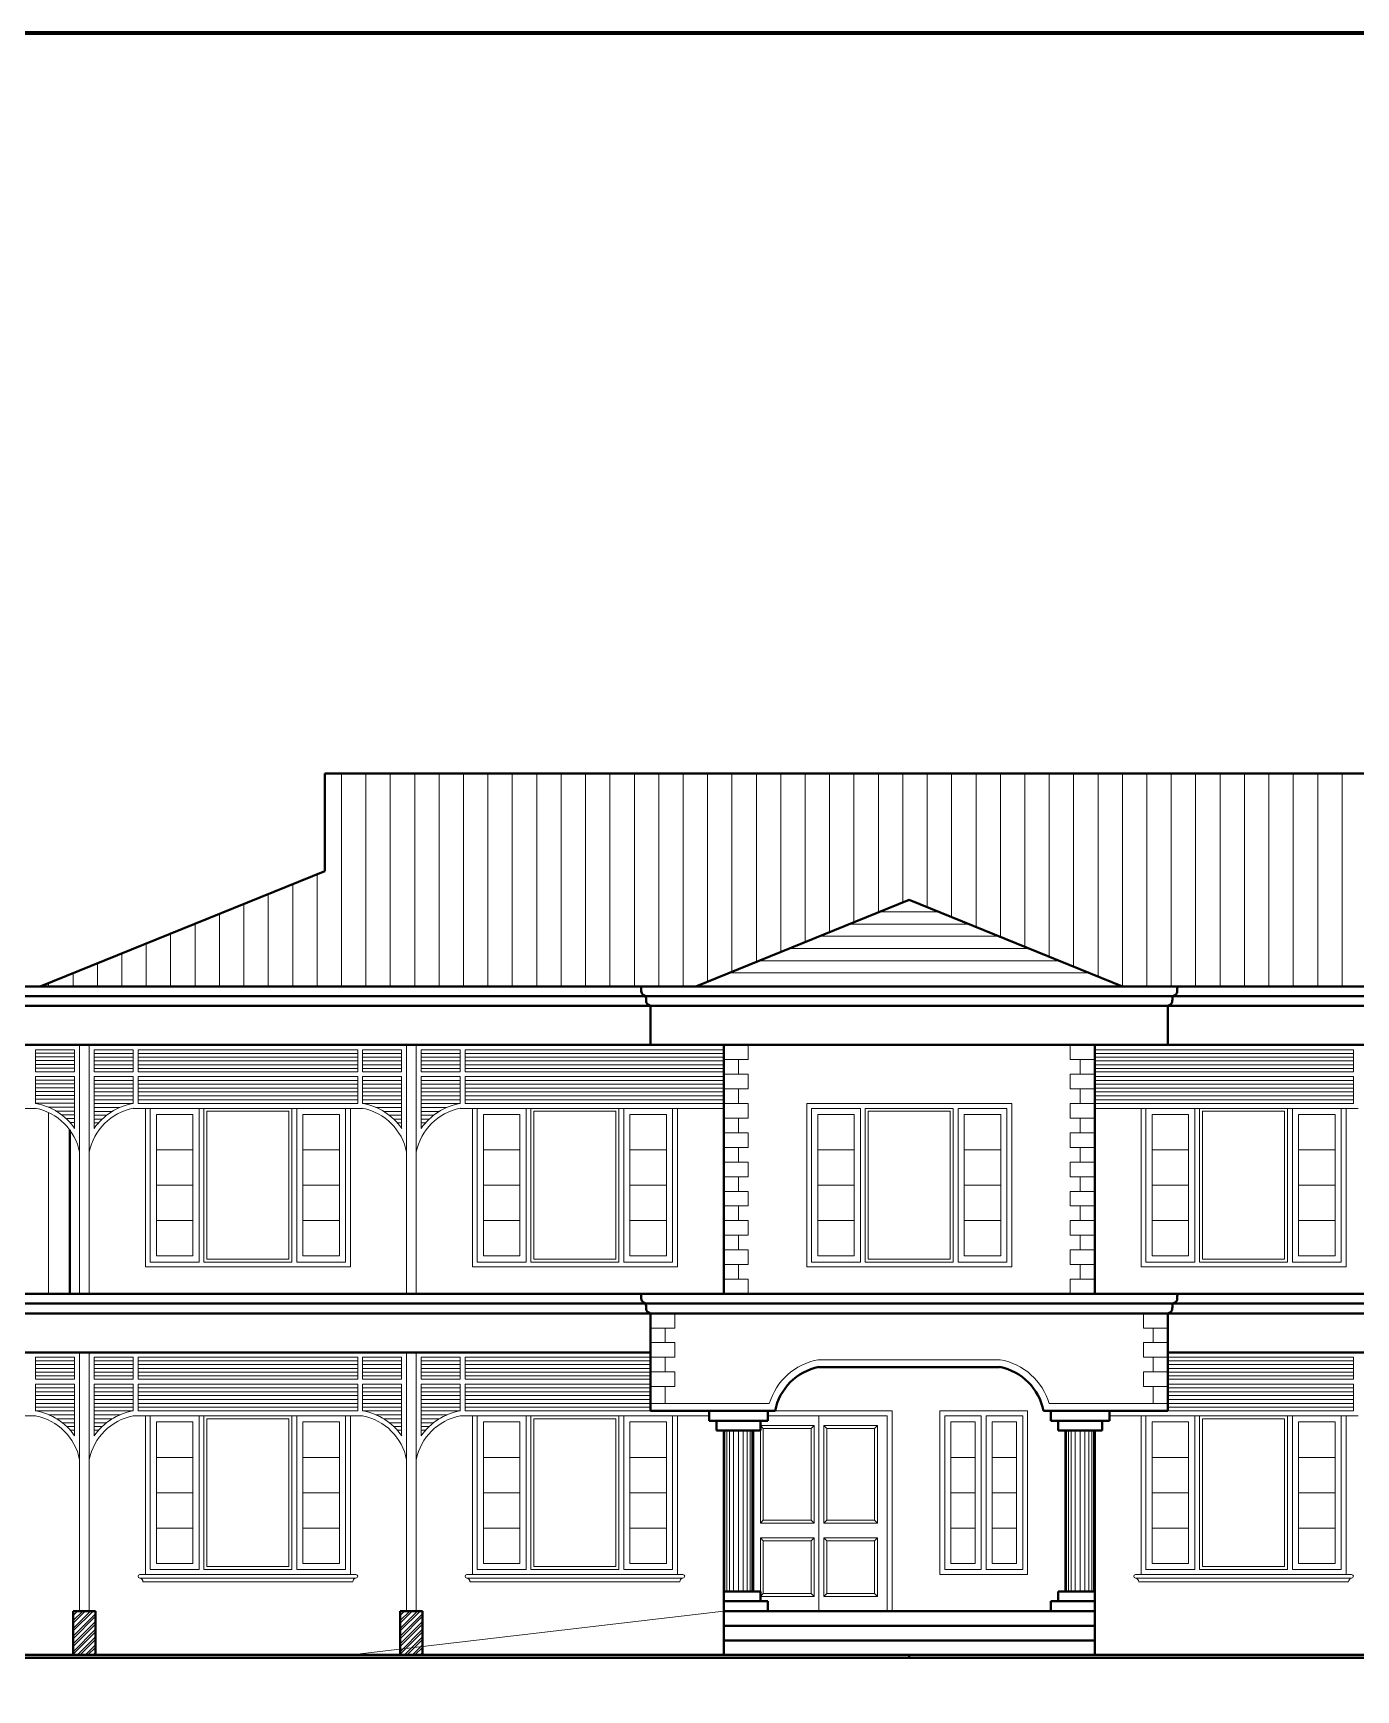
# Model space of a CAD drawing. Header units: inches. Extents: x 1367 to 15762, y 1989 to 8927.
# Drawn here: x 7807.24 to 7820.79, y 2033.33 to 2050.31 of the extents above; entities that cross this region are included whole.
import ezdxf

# ---------------------------------------------------------------- set-up
doc = ezdxf.new("R2010")
doc.units = ezdxf.units.IN
doc.header["$MEASUREMENT"] = 0
for name, color, linetype, lineweight in [('col', 5, 'Continuous', 40), ('EXIST.', 21, 'Continuous', 20), ('FORM', 2, 'Continuous', 70), ('hatch', 8, 'Continuous', 5), ('proj', 31, 'Continuous', 15), ('wall', 1, 'Continuous', 40), ('win', 60, 'Continuous', 9)]:
    doc.layers.add(name, color=color, linetype=linetype, lineweight=lineweight)

msp = doc.modelspace()

# ---------------------------------------------------------------- hatches: boundary and pattern name
at = {"layer": 'hatch'}
h = msp.add_hatch(dxfattribs=at)
h.set_pattern_fill('ANSI31', color=256, scale=2, angle=45, style=0)
h.set_pattern_definition([(90, (8000.89374, 1702.89322), (-0.25, 6e-17), [])])
h.paths.add_polyline_path([(7807.306, 2040.54), (7813.46, 2040.54), (7814.024, 2040.54), (7816.21, 2041.425), (7818.396, 2040.54), (7818.96, 2040.54), (7825.114, 2040.54), (7822.198, 2041.72), (7822.198, 2042.72), (7810.222, 2042.72), (7810.222, 2041.72)])
h.paths.add_polyline_path([(7800.624, 2037.39), (7806.842, 2037.39), (7806.842, 2039.57), (7803.54, 2039.57), (7803.54, 2038.57)])
h.paths.add_polyline_path([(7806.942, 2037.39), (7807.61, 2037.39), (7807.61, 2039.069, 0.188543), (7807.26, 2039.29), (7806.942, 2039.29)])
h.paths.add_polyline_path([(7824.81, 2037.39), (7825.478, 2037.39), (7825.478, 2039.29), (7825.16, 2039.29, 0.188543), (7824.81, 2039.069)])
h.paths.add_polyline_path([(7825.578, 2037.39), (7827.56, 2037.39), (7827.56, 2039.57), (7825.578, 2039.57)])
h = msp.add_hatch(dxfattribs=at)
h.set_pattern_fill('ANSI31', color=256, angle=135, style=0)
h.set_pattern_definition([(180, (7956.39433, 1504.92755), (-3e-17, -0.125), [])])
h.paths.add_polyline_path([(7814.271, 2040.64), (7818.149, 2040.64), (7816.21, 2041.425)])
at = {"layer": 'proj'}
h = msp.add_hatch(dxfattribs=at)
h.set_pattern_fill('ANSI32', color=256, scale=0.15, style=0)
h.set_pattern_definition([(45, (7830.362924, 1992.325075), (-0.039774756, 0.039774756), []), (45, (7830.38944, 1992.325075), (-0.039774756, 0.039774756), [])])
h.paths.add_polyline_path([(7807.645, 2033.69), (7807.875, 2033.69), (7807.875, 2034.14), (7807.645, 2034.14)])
h = msp.add_hatch(dxfattribs=at)
h.set_pattern_fill('ANSI32', color=256, scale=0.15, style=0)
h.set_pattern_definition([(45, (7833.712924, 1992.325075), (-0.039774756, 0.039774756), []), (45, (7833.73944, 1992.325075), (-0.039774756, 0.039774756), [])])
h.paths.add_polyline_path([(7810.995, 2033.69), (7811.225, 2033.69), (7811.225, 2034.14), (7810.995, 2034.14)])
at = {"layer": 'wall'}
for points in [[(7816.21, 2033.69), (7800.01, 2033.69), (7800.01, 2033.66), (7816.21, 2033.66)], [(7816.21, 2033.69), (7832.41, 2033.69), (7832.41, 2033.66), (7816.21, 2033.66)]]:
    msp.add_hatch(color=256, dxfattribs=at).paths.add_polyline_path(points)

# ---------------------------------------------------------------- linework, layer by layer
at = {"layer": 'col'}
for p, q in [((7816.21, 2041.425), (7814.024, 2040.54)), ((7816.21, 2041.425), (7818.396, 2040.54)), ((7813.46, 2040.54), (7818.96, 2040.54)), ((7818.91, 2040.44), (7813.51, 2040.44)), ((7813.56, 2040.34), (7813.56, 2039.94)), ((7813.56, 2040.34), (7818.86, 2040.34)), ((7818.86, 2040.34), (7818.86, 2039.94)), ((7813.56, 2039.94), (7818.86, 2039.94)), ((7814.31, 2039.94), (7814.31, 2037.39)), ((7818.11, 2039.94), (7818.11, 2037.39)), ((7813.46, 2037.39), (7818.96, 2037.39)), ((7813.51, 2037.29), (7818.91, 2037.29)), ((7818.86, 2037.19), (7813.56, 2037.19)), ((7813.56, 2037.19), (7813.56, 2036.19)), ((7818.86, 2037.19), (7818.86, 2036.19)), ((7815.285, 2036.64), (7817.135, 2036.64)), ((7813.56, 2036.19), (7814.835, 2036.19)), ((7814.16, 2036.09), (7814.16, 2036.19)), ((7814.76, 2036.09), (7814.16, 2036.09)), ((7814.235, 2035.99), (7814.235, 2036.09)), ((7814.685, 2035.99), (7814.685, 2036.09)), ((7814.76, 2036.09), (7814.76, 2036.19)), ((7818.86, 2036.19), (7817.585, 2036.19)), ((7817.66, 2036.09), (7817.66, 2036.19)), ((7817.66, 2036.09), (7818.26, 2036.09)), ((7817.735, 2035.99), (7817.735, 2036.09)), ((7818.185, 2035.99), (7818.185, 2036.09)), ((7818.26, 2036.09), (7818.26, 2036.19)), ((7814.235, 2035.99), (7814.685, 2035.99)), ((7814.31, 2035.99), (7814.31, 2034.14)), ((7814.61, 2035.99), (7814.61, 2034.34)), ((7818.11, 2035.99), (7817.735, 2035.99)), ((7817.81, 2035.99), (7818.185, 2035.99)), ((7817.81, 2035.99), (7817.81, 2034.34)), ((7818.11, 2035.99), (7818.11, 2034.14)), ((7814.31, 2034.34), (7814.685, 2034.34)), ((7814.61, 2034.34), (7814.31, 2034.34)), ((7814.31, 2034.24), (7814.76, 2034.24)), ((7814.61, 2034.24), (7814.31, 2034.24)), ((7814.685, 2034.34), (7814.685, 2034.24)), ((7814.76, 2034.24), (7814.76, 2034.14)), ((7817.66, 2034.24), (7817.66, 2034.14)), ((7818.11, 2034.24), (7817.66, 2034.24)), ((7817.735, 2034.34), (7817.735, 2034.24)), ((7818.11, 2034.34), (7817.735, 2034.34)), ((7817.81, 2034.34), (7818.11, 2034.34)), ((7817.81, 2034.24), (7818.11, 2034.24)), ((7814.31, 2034.14), (7814.31, 2033.69)), ((7814.31, 2034.14), (7818.11, 2034.14)), ((7818.11, 2034.14), (7818.11, 2033.69)), ((7814.31, 2033.99), (7818.11, 2033.99)), ((7814.31, 2033.84), (7818.11, 2033.84))]:
    msp.add_line(p, q, dxfattribs=at)
for centre, start, end in [((7815.394, 2036.082), 100.985, 169.015), ((7817.027, 2036.082), 10.985, 79.015)]:
    msp.add_arc(centre, 0.569, start, end, dxfattribs=at)
for points in [[(7813.51, 2040.44), (7813.47, 2040.47), (7813.464, 2040.516), (7813.46, 2040.54)], [(7818.91, 2040.44), (7818.95, 2040.47), (7818.956, 2040.516), (7818.96, 2040.54)], [(7813.56, 2040.34), (7813.52, 2040.37), (7813.514, 2040.416), (7813.51, 2040.44)], [(7818.86, 2040.34), (7818.9, 2040.37), (7818.906, 2040.416), (7818.91, 2040.44)], [(7813.51, 2037.29), (7813.47, 2037.32), (7813.464, 2037.366), (7813.46, 2037.39)], [(7813.56, 2037.19), (7813.52, 2037.22), (7813.514, 2037.266), (7813.51, 2037.29)], [(7818.86, 2037.19), (7818.9, 2037.22), (7818.906, 2037.266), (7818.91, 2037.29)], [(7818.91, 2037.29), (7818.95, 2037.32), (7818.956, 2037.366), (7818.96, 2037.39)]]:
    msp.add_spline(points, degree=3, dxfattribs=at)
at = {"layer": 'EXIST.'}
for p, q in [((7807.26, 2039.89), (7807.66, 2039.89)), ((7807.26, 2039.89), (7807.26, 2039.665)), ((7807.66, 2039.665), (7807.66, 2039.89)), ((7807.71, 2039.94), (7807.71, 2037.39)), ((7807.81, 2039.94), (7807.81, 2037.39)), ((7808.26, 2039.89), (7807.86, 2039.89)), ((7807.86, 2039.665), (7807.86, 2039.89)), ((7808.26, 2039.89), (7808.26, 2039.665)), ((7808.31, 2039.89), (7808.31, 2039.665)), ((7810.56, 2039.89), (7808.31, 2039.89)), ((7810.56, 2039.89), (7810.56, 2039.665)), ((7810.61, 2039.89), (7810.61, 2039.665)), ((7811.01, 2039.89), (7810.61, 2039.89)), ((7811.01, 2039.665), (7811.01, 2039.89)), ((7811.06, 2039.34), (7811.06, 2039.94)), ((7811.16, 2039.94), (7811.16, 2037.39)), ((7811.21, 2039.665), (7811.21, 2039.89)), ((7811.21, 2039.89), (7811.61, 2039.89)), ((7811.61, 2039.89), (7811.61, 2039.665)), ((7811.66, 2039.89), (7814.31, 2039.89)), ((7811.66, 2039.89), (7811.66, 2039.665)), ((7820.76, 2039.89), (7818.11, 2039.89)), ((7820.76, 2039.89), (7820.76, 2039.665)), ((7807.26, 2039.665), (7807.66, 2039.665)), ((7808.26, 2039.665), (7807.86, 2039.665)), ((7810.56, 2039.665), (7808.31, 2039.665)), ((7811.01, 2039.665), (7810.61, 2039.665)), ((7811.21, 2039.665), (7811.61, 2039.665)), ((7811.66, 2039.665), (7814.31, 2039.665)), ((7820.76, 2039.665), (7818.11, 2039.665)), ((7807.26, 2039.615), (7807.66, 2039.615)), ((7807.26, 2039.615), (7807.26, 2039.34)), ((7807.66, 2039.085), (7807.66, 2039.615)), ((7808.26, 2039.615), (7807.86, 2039.615)), ((7808.26, 2039.615), (7807.86, 2039.615)), ((7807.86, 2039.615), (7808.26, 2039.615)), ((7807.86, 2039.085), (7807.86, 2039.615)), ((7808.26, 2039.615), (7808.26, 2039.34)), ((7808.31, 2039.615), (7810.56, 2039.615)), ((7808.31, 2039.615), (7808.31, 2039.34)), ((7810.56, 2039.615), (7808.31, 2039.615)), ((7810.56, 2039.615), (7808.31, 2039.615)), ((7810.56, 2039.615), (7810.56, 2039.34)), ((7810.61, 2039.615), (7811.01, 2039.615)), ((7810.61, 2039.615), (7810.61, 2039.34)), ((7811.01, 2039.615), (7810.61, 2039.615)), ((7811.01, 2039.615), (7810.61, 2039.615)), ((7811.01, 2039.085), (7811.01, 2039.615)), ((7811.21, 2039.085), (7811.21, 2039.615)), ((7811.21, 2039.615), (7811.61, 2039.615)), ((7811.21, 2039.615), (7811.61, 2039.615)), ((7811.61, 2039.615), (7811.21, 2039.615)), ((7811.61, 2039.615), (7811.61, 2039.34)), ((7811.66, 2039.615), (7811.66, 2039.34)), ((7811.66, 2039.615), (7814.31, 2039.615)), ((7811.66, 2039.615), (7814.31, 2039.615)), ((7814.31, 2039.615), (7811.66, 2039.615)), ((7818.11, 2039.615), (7820.76, 2039.615)), ((7820.76, 2039.615), (7818.11, 2039.615)), ((7820.76, 2039.615), (7818.11, 2039.615)), ((7820.76, 2039.615), (7820.76, 2039.34)), ((7806.842, 2039.29), (7807.26, 2039.29)), ((7807.26, 2039.34), (7807.265, 2039.34)), ((7808.26, 2039.34), (7808.255, 2039.34)), ((7810.61, 2039.29), (7808.26, 2039.29)), ((7810.56, 2039.34), (7808.31, 2039.34)), ((7810.615, 2039.34), (7810.61, 2039.34)), ((7811.06, 2039.34), (7811.06, 2037.39)), ((7811.605, 2039.34), (7811.61, 2039.34)), ((7811.61, 2039.29), (7814.31, 2039.29)), ((7811.66, 2039.34), (7814.31, 2039.34)), ((7820.76, 2039.34), (7818.11, 2039.34)), ((7820.81, 2039.29), (7818.11, 2039.29)), ((7807.26, 2036.74), (7807.66, 2036.74)), ((7807.26, 2036.74), (7807.26, 2036.515)), ((7807.66, 2036.515), (7807.66, 2036.74)), ((7807.71, 2036.79), (7807.71, 2034.14)), ((7807.81, 2036.79), (7807.81, 2034.14)), ((7807.86, 2036.515), (7807.86, 2036.74)), ((7808.26, 2036.74), (7807.86, 2036.74)), ((7808.26, 2036.74), (7808.26, 2036.515)), ((7810.56, 2036.74), (7808.31, 2036.74)), ((7808.31, 2036.74), (7808.31, 2036.515)), ((7810.56, 2036.74), (7810.56, 2036.515)), ((7811.01, 2036.74), (7810.61, 2036.74)), ((7810.61, 2036.74), (7810.61, 2036.515)), ((7811.01, 2036.515), (7811.01, 2036.74)), ((7811.06, 2036.19), (7811.06, 2036.79)), ((7811.16, 2036.79), (7811.16, 2034.14)), ((7811.21, 2036.515), (7811.21, 2036.74)), ((7811.21, 2036.74), (7811.61, 2036.74)), ((7811.61, 2036.74), (7811.61, 2036.515)), ((7811.66, 2036.74), (7813.56, 2036.74)), ((7811.66, 2036.74), (7811.66, 2036.515)), ((7820.76, 2036.74), (7818.86, 2036.74)), ((7820.76, 2036.74), (7820.76, 2036.515)), ((7807.26, 2036.515), (7807.66, 2036.515)), ((7807.26, 2036.465), (7807.66, 2036.465)), ((7807.26, 2036.465), (7807.66, 2036.465)), ((7807.26, 2036.465), (7807.26, 2036.19)), ((7807.66, 2036.465), (7807.26, 2036.465)), ((7807.66, 2035.935), (7807.66, 2036.465)), ((7808.26, 2036.515), (7807.86, 2036.515)), ((7807.86, 2035.935), (7807.86, 2036.465)), ((7807.86, 2036.465), (7808.26, 2036.465)), ((7808.26, 2036.465), (7807.86, 2036.465)), ((7808.26, 2036.465), (7807.86, 2036.465)), ((7808.26, 2036.465), (7808.26, 2036.19)), ((7810.56, 2036.515), (7808.31, 2036.515)), ((7810.56, 2036.465), (7808.31, 2036.465)), ((7810.56, 2036.465), (7808.31, 2036.465)), ((7808.31, 2036.465), (7808.31, 2036.19)), ((7808.31, 2036.465), (7810.56, 2036.465)), ((7810.56, 2036.465), (7810.56, 2036.19)), ((7811.01, 2036.515), (7810.61, 2036.515)), ((7811.01, 2036.465), (7810.61, 2036.465)), ((7811.01, 2036.465), (7810.61, 2036.465)), ((7810.61, 2036.465), (7810.61, 2036.19)), ((7810.61, 2036.465), (7811.01, 2036.465)), ((7811.01, 2035.935), (7811.01, 2036.465)), ((7811.21, 2036.515), (7811.61, 2036.515)), ((7811.21, 2036.465), (7811.61, 2036.465)), ((7811.21, 2035.935), (7811.21, 2036.465)), ((7811.61, 2036.465), (7811.61, 2036.19)), ((7811.66, 2036.515), (7813.56, 2036.515)), ((7811.66, 2036.465), (7813.56, 2036.465)), ((7811.66, 2036.465), (7811.66, 2036.19)), ((7820.76, 2036.515), (7818.86, 2036.515)), ((7820.76, 2036.465), (7818.86, 2036.465)), ((7820.76, 2036.465), (7820.76, 2036.19)), ((7804.91, 2036.14), (7807.26, 2036.14)), ((7807.26, 2036.19), (7807.265, 2036.19)), ((7808.26, 2036.19), (7808.255, 2036.19)), ((7810.61, 2036.14), (7808.26, 2036.14)), ((7810.56, 2036.19), (7808.31, 2036.19)), ((7810.615, 2036.19), (7810.61, 2036.19)), ((7811.06, 2036.19), (7811.06, 2034.14)), ((7811.605, 2036.19), (7811.61, 2036.19)), ((7811.61, 2036.14), (7814.16, 2036.14)), ((7811.66, 2036.19), (7813.56, 2036.19)), ((7820.81, 2036.14), (7818.26, 2036.14)), ((7820.76, 2036.19), (7818.86, 2036.19)), ((7810.541, 2034.515), (7808.329, 2034.515)), ((7810.541, 2034.478), (7808.329, 2034.478)), ((7808.36, 2034.44), (7810.51, 2034.44)), ((7813.891, 2034.515), (7811.679, 2034.515)), ((7813.891, 2034.478), (7811.679, 2034.478)), ((7811.71, 2034.44), (7813.86, 2034.44)), ((7820.741, 2034.515), (7818.529, 2034.515)), ((7820.741, 2034.478), (7818.529, 2034.478)), ((7818.56, 2034.44), (7820.71, 2034.44))]:
    msp.add_line(p, q, dxfattribs=at)
for centre, radius, start, end in [((7807.152, 2038.732), 0.569, 10.985, 79.015), ((7807.152, 2038.732), 0.619, 34.759, 79.4694), ((7808.369, 2038.732), 0.569, 100.985, 169.015), ((7808.369, 2038.732), 0.619, 100.5306, 145.241), ((7810.502, 2038.732), 0.569, 10.985, 79.015), ((7810.502, 2038.732), 0.619, 34.759, 79.4694), ((7811.719, 2038.732), 0.569, 100.985, 169.015), ((7811.719, 2038.732), 0.619, 100.5306, 145.241), ((7807.152, 2035.582), 0.569, 10.985, 79.015), ((7807.152, 2035.582), 0.619, 34.759, 79.4694), ((7808.369, 2035.582), 0.569, 100.985, 169.015), ((7808.369, 2035.582), 0.619, 100.5306, 145.241), ((7810.502, 2035.582), 0.569, 10.985, 79.015), ((7810.502, 2035.582), 0.619, 34.759, 79.4694), ((7811.719, 2035.582), 0.569, 100.985, 169.015), ((7811.719, 2035.582), 0.619, 100.5306, 145.241), ((7808.329, 2034.496), 0.0188, 90, 270), ((7808.323, 2034.441), 0.0373, 358.9907, 80.6204), ((7810.547, 2034.441), 0.0373, 99.3796, 181.0093), ((7810.541, 2034.496), 0.0188, 270, 90), ((7811.679, 2034.496), 0.0188, 90, 270), ((7811.673, 2034.441), 0.0373, 358.9907, 80.6204), ((7813.897, 2034.441), 0.0373, 99.3796, 181.0093), ((7813.891, 2034.496), 0.0188, 270, 90), ((7818.529, 2034.496), 0.0188, 90, 270), ((7818.523, 2034.441), 0.0373, 358.9907, 80.6204), ((7820.747, 2034.441), 0.0373, 99.3796, 181.0093), ((7820.741, 2034.496), 0.0188, 270, 90)]:
    msp.add_arc(centre, radius, start, end, dxfattribs=at)
at = {"layer": 'FORM'}
msp.add_lwpolyline([(7797.224, 2050.306), (7797.224, 1988.685), (7890.768, 1988.685), (7890.768, 2050.306)], close=True, dxfattribs=at)
at = {"layer": 'hatch'}
for p, q in [((7807.26, 2039.857), (7807.66, 2039.857)), ((7807.26, 2039.819), (7807.66, 2039.819)), ((7808.26, 2039.853), (7807.86, 2039.853)), ((7808.26, 2039.815), (7807.86, 2039.815)), ((7810.56, 2039.853), (7808.31, 2039.853)), ((7810.56, 2039.815), (7808.31, 2039.815)), ((7810.61, 2039.853), (7811.01, 2039.853)), ((7810.61, 2039.815), (7811.01, 2039.815)), ((7811.61, 2039.853), (7811.21, 2039.853)), ((7811.61, 2039.815), (7811.21, 2039.815)), ((7811.66, 2039.853), (7814.31, 2039.853)), ((7811.66, 2039.815), (7814.31, 2039.815)), ((7814.56, 2039.79), (7814.56, 2039.94)), ((7817.86, 2039.79), (7817.86, 2039.94)), ((7820.76, 2039.853), (7818.11, 2039.853)), ((7820.76, 2039.815), (7818.11, 2039.815)), ((7807.26, 2039.78), (7807.66, 2039.78)), ((7807.26, 2039.741), (7807.66, 2039.741)), ((7807.26, 2039.703), (7807.66, 2039.703)), ((7808.26, 2039.776), (7807.86, 2039.776)), ((7808.26, 2039.737), (7807.86, 2039.737)), ((7808.26, 2039.699), (7807.86, 2039.699)), ((7810.56, 2039.776), (7808.31, 2039.776)), ((7810.56, 2039.737), (7808.31, 2039.737)), ((7810.56, 2039.699), (7808.31, 2039.699)), ((7810.61, 2039.776), (7811.01, 2039.776)), ((7810.61, 2039.737), (7811.01, 2039.737)), ((7810.61, 2039.699), (7811.01, 2039.699)), ((7811.61, 2039.776), (7811.21, 2039.776)), ((7811.61, 2039.737), (7811.21, 2039.737)), ((7811.61, 2039.699), (7811.21, 2039.699)), ((7811.66, 2039.776), (7814.31, 2039.776)), ((7811.66, 2039.737), (7814.31, 2039.737)), ((7811.66, 2039.699), (7814.31, 2039.699)), ((7814.31, 2039.79), (7814.56, 2039.79)), ((7814.56, 2039.64), (7814.31, 2039.64)), ((7814.46, 2039.79), (7814.46, 2039.64)), ((7814.56, 2039.64), (7814.56, 2039.49)), ((7818.11, 2039.79), (7817.86, 2039.79)), ((7817.86, 2039.64), (7817.86, 2039.49)), ((7817.86, 2039.64), (7818.11, 2039.64)), ((7817.96, 2039.79), (7817.96, 2039.64)), ((7820.76, 2039.776), (7818.11, 2039.776)), ((7820.76, 2039.737), (7818.11, 2039.737)), ((7820.76, 2039.699), (7818.11, 2039.699)), ((7807.26, 2039.58), (7807.66, 2039.58)), ((7807.26, 2039.541), (7807.66, 2039.541)), ((7807.26, 2039.502), (7807.66, 2039.502)), ((7807.26, 2039.462), (7807.66, 2039.462)), ((7808.26, 2039.576), (7807.86, 2039.576)), ((7808.26, 2039.537), (7807.86, 2039.537)), ((7808.26, 2039.498), (7807.86, 2039.498)), ((7808.26, 2039.458), (7807.86, 2039.458)), ((7810.56, 2039.576), (7808.31, 2039.576)), ((7810.56, 2039.537), (7808.31, 2039.537)), ((7810.56, 2039.498), (7808.31, 2039.498)), ((7810.56, 2039.458), (7808.31, 2039.458)), ((7810.61, 2039.576), (7811.01, 2039.576)), ((7810.61, 2039.537), (7811.01, 2039.537)), ((7810.61, 2039.498), (7811.01, 2039.498)), ((7810.61, 2039.458), (7811.01, 2039.458)), ((7811.61, 2039.576), (7811.21, 2039.576)), ((7811.61, 2039.537), (7811.21, 2039.537)), ((7811.61, 2039.498), (7811.21, 2039.498)), ((7811.61, 2039.458), (7811.21, 2039.458)), ((7811.66, 2039.576), (7814.31, 2039.576)), ((7811.66, 2039.537), (7814.31, 2039.537)), ((7811.66, 2039.498), (7814.31, 2039.498)), ((7811.66, 2039.458), (7814.31, 2039.458)), ((7814.31, 2039.49), (7814.56, 2039.49)), ((7814.46, 2039.49), (7814.46, 2039.34)), ((7818.11, 2039.49), (7817.86, 2039.49)), ((7817.96, 2039.49), (7817.96, 2039.34)), ((7820.76, 2039.576), (7818.11, 2039.576)), ((7820.76, 2039.537), (7818.11, 2039.537)), ((7820.76, 2039.498), (7818.11, 2039.498)), ((7820.76, 2039.458), (7818.11, 2039.458)), ((7807.26, 2039.422), (7807.66, 2039.422)), ((7807.26, 2039.383), (7807.66, 2039.383)), ((7807.26, 2039.344), (7807.66, 2039.344)), ((7807.388, 2039.304), (7807.66, 2039.304)), ((7808.26, 2039.418), (7807.86, 2039.418)), ((7808.26, 2039.379), (7807.86, 2039.379)), ((7808.253, 2039.34), (7807.86, 2039.34)), ((7808.123, 2039.3), (7807.86, 2039.3)), ((7810.56, 2039.418), (7808.31, 2039.418)), ((7810.56, 2039.379), (7808.31, 2039.379)), ((7810.61, 2039.418), (7811.01, 2039.418)), ((7810.61, 2039.379), (7811.01, 2039.379)), ((7810.617, 2039.34), (7811.01, 2039.34)), ((7810.747, 2039.3), (7811.01, 2039.3)), ((7811.61, 2039.418), (7811.21, 2039.418)), ((7811.61, 2039.379), (7811.21, 2039.379)), ((7811.61, 2039.34), (7811.21, 2039.34)), ((7811.473, 2039.3), (7811.21, 2039.3)), ((7811.66, 2039.418), (7814.31, 2039.418)), ((7811.66, 2039.379), (7814.31, 2039.379)), ((7814.56, 2039.34), (7814.31, 2039.34)), ((7814.56, 2039.34), (7814.56, 2039.19)), ((7817.86, 2039.34), (7818.11, 2039.34)), ((7817.86, 2039.34), (7817.86, 2039.19)), ((7820.76, 2039.418), (7818.11, 2039.418)), ((7820.76, 2039.379), (7818.11, 2039.379)), ((7807.468, 2039.263), (7807.66, 2039.263)), ((7807.526, 2039.224), (7807.66, 2039.224)), ((7807.573, 2039.185), (7807.66, 2039.185)), ((7807.611, 2039.146), (7807.66, 2039.146)), ((7808.045, 2039.259), (7807.86, 2039.259)), ((7807.989, 2039.22), (7807.86, 2039.22)), ((7807.943, 2039.181), (7807.86, 2039.181)), ((7807.906, 2039.142), (7807.86, 2039.142)), ((7810.825, 2039.259), (7811.01, 2039.259)), ((7810.881, 2039.22), (7811.01, 2039.22)), ((7810.927, 2039.181), (7811.01, 2039.181)), ((7810.965, 2039.142), (7811.01, 2039.142)), ((7811.395, 2039.259), (7811.21, 2039.259)), ((7811.339, 2039.22), (7811.21, 2039.22)), ((7811.293, 2039.181), (7811.21, 2039.181)), ((7811.256, 2039.142), (7811.21, 2039.142)), ((7814.31, 2039.19), (7814.56, 2039.19)), ((7814.46, 2039.19), (7814.46, 2039.04)), ((7818.11, 2039.19), (7817.86, 2039.19)), ((7817.96, 2039.19), (7817.96, 2039.04)), ((7814.56, 2039.04), (7814.31, 2039.04)), ((7814.56, 2039.04), (7814.56, 2038.89)), ((7817.86, 2039.04), (7818.11, 2039.04)), ((7817.86, 2039.04), (7817.86, 2038.89)), ((7808.498, 2038.865), (7808.872, 2038.865)), ((7810.372, 2038.865), (7809.998, 2038.865)), ((7811.848, 2038.865), (7812.222, 2038.865)), ((7813.722, 2038.865), (7813.348, 2038.865)), ((7814.31, 2038.89), (7814.56, 2038.89)), ((7814.46, 2038.89), (7814.46, 2038.74)), ((7815.273, 2038.865), (7815.647, 2038.865)), ((7817.147, 2038.865), (7816.773, 2038.865)), ((7818.11, 2038.89), (7817.86, 2038.89)), ((7817.96, 2038.89), (7817.96, 2038.74)), ((7818.698, 2038.865), (7819.072, 2038.865)), ((7820.572, 2038.865), (7820.198, 2038.865)), ((7814.56, 2038.74), (7814.31, 2038.74)), ((7814.56, 2038.74), (7814.56, 2038.59)), ((7817.86, 2038.74), (7818.11, 2038.74)), ((7817.86, 2038.74), (7817.86, 2038.59)), ((7808.498, 2038.503), (7808.872, 2038.503)), ((7810.372, 2038.503), (7809.998, 2038.503)), ((7811.848, 2038.503), (7812.222, 2038.503)), ((7813.722, 2038.503), (7813.348, 2038.503)), ((7814.31, 2038.59), (7814.56, 2038.59)), ((7814.56, 2038.44), (7814.31, 2038.44)), ((7814.46, 2038.59), (7814.46, 2038.44)), ((7814.56, 2038.44), (7814.56, 2038.29)), ((7815.273, 2038.503), (7815.647, 2038.503)), ((7817.147, 2038.503), (7816.773, 2038.503)), ((7818.11, 2038.59), (7817.86, 2038.59)), ((7817.86, 2038.44), (7818.11, 2038.44)), ((7817.86, 2038.44), (7817.86, 2038.29)), ((7817.96, 2038.59), (7817.96, 2038.44)), ((7818.698, 2038.503), (7819.072, 2038.503)), ((7820.572, 2038.503), (7820.198, 2038.503)), ((7814.31, 2038.29), (7814.56, 2038.29)), ((7814.46, 2038.29), (7814.46, 2038.14)), ((7818.11, 2038.29), (7817.86, 2038.29)), ((7817.96, 2038.29), (7817.96, 2038.14)), ((7808.498, 2038.14), (7808.872, 2038.14)), ((7810.372, 2038.14), (7809.998, 2038.14)), ((7811.848, 2038.14), (7812.222, 2038.14)), ((7813.722, 2038.14), (7813.348, 2038.14)), ((7814.56, 2038.14), (7814.31, 2038.14)), ((7814.56, 2038.14), (7814.56, 2037.99)), ((7815.273, 2038.14), (7815.647, 2038.14)), ((7817.147, 2038.14), (7816.773, 2038.14)), ((7817.86, 2038.14), (7818.11, 2038.14)), ((7817.86, 2038.14), (7817.86, 2037.99)), ((7818.698, 2038.14), (7819.072, 2038.14)), ((7820.572, 2038.14), (7820.198, 2038.14)), ((7814.31, 2037.99), (7814.56, 2037.99)), ((7814.46, 2037.99), (7814.46, 2037.84)), ((7818.11, 2037.99), (7817.86, 2037.99)), ((7817.96, 2037.99), (7817.96, 2037.84)), ((7814.56, 2037.84), (7814.31, 2037.84)), ((7814.56, 2037.84), (7814.56, 2037.69)), ((7817.86, 2037.84), (7818.11, 2037.84)), ((7817.86, 2037.84), (7817.86, 2037.69)), ((7814.31, 2037.69), (7814.56, 2037.69)), ((7814.46, 2037.69), (7814.46, 2037.54)), ((7818.11, 2037.69), (7817.86, 2037.69)), ((7817.96, 2037.69), (7817.96, 2037.54)), ((7814.56, 2037.54), (7814.31, 2037.54)), ((7814.56, 2037.54), (7814.56, 2037.39)), ((7817.86, 2037.54), (7818.11, 2037.54)), ((7817.86, 2037.54), (7817.86, 2037.39)), ((7813.81, 2037.04), (7813.81, 2037.19)), ((7818.61, 2037.04), (7818.61, 2037.19)), ((7813.56, 2037.04), (7813.81, 2037.04)), ((7813.71, 2037.04), (7813.71, 2036.89)), ((7818.86, 2037.04), (7818.61, 2037.04)), ((7818.71, 2037.04), (7818.71, 2036.89)), ((7813.81, 2036.89), (7813.56, 2036.89)), ((7813.56, 2036.74), (7813.81, 2036.74)), ((7813.71, 2036.74), (7813.71, 2036.59)), ((7813.81, 2036.89), (7813.81, 2036.74)), ((7818.61, 2036.89), (7818.86, 2036.89)), ((7818.61, 2036.89), (7818.61, 2036.74)), ((7818.86, 2036.74), (7818.61, 2036.74)), ((7818.71, 2036.74), (7818.71, 2036.59)), ((7807.26, 2036.703), (7807.66, 2036.703)), ((7807.26, 2036.665), (7807.66, 2036.665)), ((7807.26, 2036.626), (7807.66, 2036.626)), ((7807.26, 2036.587), (7807.66, 2036.587)), ((7808.26, 2036.703), (7807.86, 2036.703)), ((7808.26, 2036.665), (7807.86, 2036.665)), ((7808.26, 2036.626), (7807.86, 2036.626)), ((7808.26, 2036.587), (7807.86, 2036.587)), ((7810.56, 2036.703), (7808.31, 2036.703)), ((7810.56, 2036.665), (7808.31, 2036.665)), ((7810.56, 2036.626), (7808.31, 2036.626)), ((7810.56, 2036.587), (7808.31, 2036.587)), ((7810.61, 2036.703), (7811.01, 2036.703)), ((7810.61, 2036.665), (7811.01, 2036.665)), ((7810.61, 2036.626), (7811.01, 2036.626)), ((7810.61, 2036.587), (7811.01, 2036.587)), ((7811.61, 2036.703), (7811.21, 2036.703)), ((7811.61, 2036.665), (7811.21, 2036.665)), ((7811.61, 2036.626), (7811.21, 2036.626)), ((7811.61, 2036.587), (7811.21, 2036.587)), ((7811.66, 2036.703), (7813.56, 2036.703)), ((7811.66, 2036.665), (7813.56, 2036.665)), ((7811.66, 2036.626), (7813.56, 2036.626)), ((7811.66, 2036.587), (7813.56, 2036.587)), ((7813.81, 2036.59), (7813.56, 2036.59)), ((7813.81, 2036.59), (7813.81, 2036.44)), ((7815.278, 2036.715), (7817.142, 2036.715)), ((7818.61, 2036.59), (7818.61, 2036.44)), ((7818.61, 2036.59), (7818.86, 2036.59)), ((7820.76, 2036.703), (7818.86, 2036.703)), ((7820.76, 2036.665), (7818.86, 2036.665)), ((7820.76, 2036.626), (7818.86, 2036.626)), ((7820.76, 2036.587), (7818.86, 2036.587)), ((7807.26, 2036.549), (7807.66, 2036.549)), ((7807.26, 2036.426), (7807.66, 2036.426)), ((7808.26, 2036.549), (7807.86, 2036.549)), ((7808.26, 2036.426), (7807.86, 2036.426)), ((7810.56, 2036.549), (7808.31, 2036.549)), ((7810.56, 2036.426), (7808.31, 2036.426)), ((7810.61, 2036.549), (7811.01, 2036.549)), ((7810.61, 2036.426), (7811.01, 2036.426)), ((7811.61, 2036.549), (7811.21, 2036.549)), ((7811.61, 2036.426), (7811.21, 2036.426)), ((7811.66, 2036.549), (7813.56, 2036.549)), ((7811.66, 2036.426), (7813.56, 2036.426)), ((7813.56, 2036.44), (7813.81, 2036.44)), ((7813.71, 2036.44), (7813.71, 2036.265)), ((7818.86, 2036.44), (7818.61, 2036.44)), ((7818.71, 2036.44), (7818.71, 2036.265)), ((7820.76, 2036.549), (7818.86, 2036.549)), ((7820.76, 2036.426), (7818.86, 2036.426)), ((7807.26, 2036.387), (7807.66, 2036.387)), ((7807.26, 2036.348), (7807.66, 2036.348)), ((7807.26, 2036.308), (7807.66, 2036.308)), ((7807.26, 2036.268), (7807.66, 2036.268)), ((7807.26, 2036.229), (7807.66, 2036.229)), ((7808.26, 2036.387), (7807.86, 2036.387)), ((7808.26, 2036.348), (7807.86, 2036.348)), ((7808.26, 2036.308), (7807.86, 2036.308)), ((7808.26, 2036.268), (7807.86, 2036.268)), ((7808.26, 2036.229), (7807.86, 2036.229)), ((7810.56, 2036.387), (7808.31, 2036.387)), ((7810.56, 2036.348), (7808.31, 2036.348)), ((7810.56, 2036.308), (7808.31, 2036.308)), ((7810.56, 2036.268), (7808.31, 2036.268)), ((7810.56, 2036.229), (7808.31, 2036.229)), ((7810.61, 2036.387), (7811.01, 2036.387)), ((7810.61, 2036.348), (7811.01, 2036.348)), ((7810.61, 2036.308), (7811.01, 2036.308)), ((7810.61, 2036.268), (7811.01, 2036.268)), ((7810.61, 2036.229), (7811.01, 2036.229)), ((7811.61, 2036.387), (7811.21, 2036.387)), ((7811.61, 2036.348), (7811.21, 2036.348)), ((7811.61, 2036.308), (7811.21, 2036.308)), ((7811.61, 2036.268), (7811.21, 2036.268)), ((7811.61, 2036.229), (7811.21, 2036.229)), ((7811.66, 2036.387), (7813.56, 2036.387)), ((7811.66, 2036.348), (7813.56, 2036.348)), ((7811.66, 2036.308), (7813.56, 2036.308)), ((7811.66, 2036.268), (7813.56, 2036.268)), ((7811.66, 2036.229), (7813.56, 2036.229)), ((7813.56, 2036.265), (7814.776, 2036.265)), ((7818.86, 2036.265), (7817.644, 2036.265)), ((7820.76, 2036.387), (7818.86, 2036.387)), ((7820.76, 2036.348), (7818.86, 2036.348)), ((7820.76, 2036.308), (7818.86, 2036.308)), ((7820.76, 2036.268), (7818.86, 2036.268)), ((7820.76, 2036.229), (7818.86, 2036.229)), ((7807.267, 2036.19), (7807.66, 2036.19)), ((7807.397, 2036.15), (7807.66, 2036.15)), ((7807.475, 2036.109), (7807.66, 2036.109)), ((7807.531, 2036.07), (7807.66, 2036.07)), ((7808.253, 2036.19), (7807.86, 2036.19)), ((7808.123, 2036.15), (7807.86, 2036.15)), ((7808.045, 2036.109), (7807.86, 2036.109)), ((7807.989, 2036.07), (7807.86, 2036.07)), ((7810.617, 2036.19), (7811.01, 2036.19)), ((7810.747, 2036.15), (7811.01, 2036.15)), ((7810.825, 2036.109), (7811.01, 2036.109)), ((7810.881, 2036.07), (7811.01, 2036.07)), ((7811.61, 2036.19), (7811.21, 2036.19)), ((7811.473, 2036.15), (7811.21, 2036.15)), ((7811.395, 2036.109), (7811.21, 2036.109)), ((7811.339, 2036.07), (7811.21, 2036.07)), ((7815.285, 2036.14), (7815.285, 2034.14)), ((7807.577, 2036.031), (7807.66, 2036.031)), ((7807.615, 2035.992), (7807.66, 2035.992)), ((7807.943, 2036.031), (7807.86, 2036.031)), ((7807.906, 2035.992), (7807.86, 2035.992)), ((7810.927, 2036.031), (7811.01, 2036.031)), ((7810.965, 2035.992), (7811.01, 2035.992)), ((7811.293, 2036.031), (7811.21, 2036.031)), ((7811.256, 2035.992), (7811.21, 2035.992)), ((7814.685, 2036.04), (7814.715, 2036.01)), ((7814.685, 2036.04), (7815.235, 2036.04)), ((7814.685, 2035.04), (7814.685, 2035.99)), ((7814.715, 2035.07), (7814.715, 2036.01)), ((7814.715, 2036.01), (7815.205, 2036.01)), ((7815.235, 2036.04), (7815.205, 2036.01)), ((7815.205, 2036.01), (7815.205, 2035.07)), ((7815.235, 2036.04), (7815.235, 2035.04)), ((7815.335, 2036.04), (7815.335, 2035.04)), ((7815.885, 2036.04), (7815.335, 2036.04)), ((7815.335, 2036.04), (7815.365, 2036.01)), ((7815.365, 2036.01), (7815.365, 2035.07)), ((7815.855, 2036.01), (7815.365, 2036.01)), ((7815.885, 2036.04), (7815.855, 2036.01)), ((7815.855, 2035.07), (7815.855, 2036.01)), ((7815.885, 2035.04), (7815.885, 2036.04)), ((7808.498, 2035.715), (7808.872, 2035.715)), ((7810.372, 2035.715), (7809.998, 2035.715)), ((7811.848, 2035.715), (7812.222, 2035.715)), ((7813.722, 2035.715), (7813.348, 2035.715)), ((7816.636, 2035.715), (7816.885, 2035.715)), ((7817.31, 2035.715), (7817.061, 2035.715)), ((7818.698, 2035.715), (7819.072, 2035.715)), ((7820.572, 2035.715), (7820.198, 2035.715)), ((7808.498, 2035.353), (7808.872, 2035.353)), ((7810.372, 2035.353), (7809.998, 2035.353)), ((7811.848, 2035.353), (7812.222, 2035.353)), ((7813.722, 2035.353), (7813.348, 2035.353)), ((7816.636, 2035.353), (7816.885, 2035.353)), ((7817.31, 2035.353), (7817.061, 2035.353)), ((7818.698, 2035.353), (7819.072, 2035.353)), ((7820.572, 2035.353), (7820.198, 2035.353)), ((7814.685, 2035.04), (7814.715, 2035.07)), ((7815.235, 2035.04), (7814.685, 2035.04)), ((7815.205, 2035.07), (7814.715, 2035.07)), ((7815.235, 2035.04), (7815.205, 2035.07)), ((7815.335, 2035.04), (7815.365, 2035.07)), ((7815.335, 2035.04), (7815.885, 2035.04)), ((7815.365, 2035.07), (7815.855, 2035.07)), ((7815.885, 2035.04), (7815.855, 2035.07)), ((7808.498, 2034.99), (7808.872, 2034.99)), ((7810.372, 2034.99), (7809.998, 2034.99)), ((7811.848, 2034.99), (7812.222, 2034.99)), ((7813.722, 2034.99), (7813.348, 2034.99)), ((7814.685, 2034.89), (7815.235, 2034.89)), ((7814.685, 2034.29), (7814.685, 2034.89)), ((7814.685, 2034.89), (7814.715, 2034.86)), ((7815.235, 2034.89), (7815.205, 2034.86)), ((7815.235, 2034.89), (7815.235, 2034.29)), ((7815.335, 2034.89), (7815.365, 2034.86)), ((7815.885, 2034.89), (7815.335, 2034.89)), ((7815.335, 2034.89), (7815.335, 2034.29)), ((7815.885, 2034.89), (7815.855, 2034.86)), ((7815.885, 2034.29), (7815.885, 2034.89)), ((7816.636, 2034.99), (7816.885, 2034.99)), ((7817.31, 2034.99), (7817.061, 2034.99)), ((7818.698, 2034.99), (7819.072, 2034.99)), ((7820.572, 2034.99), (7820.198, 2034.99)), ((7814.715, 2034.86), (7815.205, 2034.86)), ((7814.715, 2034.32), (7814.715, 2034.86)), ((7815.205, 2034.86), (7815.205, 2034.32)), ((7815.855, 2034.86), (7815.365, 2034.86)), ((7815.365, 2034.86), (7815.365, 2034.32)), ((7815.855, 2034.32), (7815.855, 2034.86)), ((7814.685, 2034.29), (7814.715, 2034.32)), ((7815.235, 2034.29), (7814.685, 2034.29)), ((7815.205, 2034.32), (7814.715, 2034.32)), ((7815.235, 2034.29), (7815.205, 2034.32)), ((7815.335, 2034.29), (7815.365, 2034.32)), ((7815.335, 2034.29), (7815.885, 2034.29)), ((7815.365, 2034.32), (7815.855, 2034.32)), ((7815.885, 2034.29), (7815.855, 2034.32))]:
    msp.add_line(p, q, dxfattribs=at)
for points in [[(7808.498, 2039.227), (7808.872, 2039.227), (7808.872, 2037.778), (7808.498, 2037.778)], [(7809.015, 2039.26), (7809.855, 2039.26), (7809.855, 2037.745), (7809.015, 2037.745)], [(7810.372, 2039.227), (7809.998, 2039.227), (7809.998, 2037.778), (7810.372, 2037.778)], [(7811.848, 2039.227), (7812.222, 2039.227), (7812.222, 2037.778), (7811.848, 2037.778)], [(7812.365, 2039.26), (7813.205, 2039.26), (7813.205, 2037.745), (7812.365, 2037.745)], [(7813.722, 2039.227), (7813.348, 2039.227), (7813.348, 2037.778), (7813.722, 2037.778)], [(7815.273, 2039.227), (7815.647, 2039.227), (7815.647, 2037.778), (7815.273, 2037.778)], [(7816.63, 2039.26), (7815.79, 2039.26), (7815.79, 2037.745), (7816.63, 2037.745)], [(7817.147, 2039.227), (7816.773, 2039.227), (7816.773, 2037.778), (7817.147, 2037.778)], [(7818.698, 2039.227), (7819.072, 2039.227), (7819.072, 2037.778), (7818.698, 2037.778)], [(7820.055, 2039.26), (7819.215, 2039.26), (7819.215, 2037.745), (7820.055, 2037.745)], [(7820.572, 2039.227), (7820.198, 2039.227), (7820.198, 2037.778), (7820.572, 2037.778)], [(7808.498, 2036.077), (7808.872, 2036.077), (7808.872, 2034.628), (7808.498, 2034.628)], [(7809.015, 2036.11), (7809.855, 2036.11), (7809.855, 2034.595), (7809.015, 2034.595)], [(7810.372, 2036.077), (7809.998, 2036.077), (7809.998, 2034.628), (7810.372, 2034.628)], [(7811.848, 2036.077), (7812.222, 2036.077), (7812.222, 2034.628), (7811.848, 2034.628)], [(7812.365, 2036.11), (7813.205, 2036.11), (7813.205, 2034.595), (7812.365, 2034.595)], [(7813.722, 2036.077), (7813.348, 2036.077), (7813.348, 2034.628), (7813.722, 2034.628)], [(7816.636, 2036.077), (7816.885, 2036.077), (7816.885, 2034.628), (7816.636, 2034.628)], [(7817.31, 2036.077), (7817.061, 2036.077), (7817.061, 2034.628), (7817.31, 2034.628)], [(7818.698, 2036.077), (7819.072, 2036.077), (7819.072, 2034.628), (7818.698, 2034.628)], [(7820.055, 2036.11), (7819.215, 2036.11), (7819.215, 2034.595), (7820.055, 2034.595)], [(7820.572, 2036.077), (7820.198, 2036.077), (7820.198, 2034.628), (7820.572, 2034.628)]]:
    msp.add_lwpolyline(points, close=True, dxfattribs=at)
for centre, start, end in [((7815.394, 2036.082), 100.3235, 163.4502), ((7817.027, 2036.082), 16.5498, 79.6765)]:
    msp.add_arc(centre, 0.644, start, end, dxfattribs=at)
at = {"layer": 'proj'}
for p, q in [((7814.321, 2035.99), (7814.321, 2034.34)), ((7814.34, 2035.99), (7814.34, 2034.34)), ((7814.37, 2035.99), (7814.37, 2034.34)), ((7814.41, 2035.99), (7814.41, 2034.34)), ((7814.46, 2035.99), (7814.46, 2034.34)), ((7814.51, 2035.99), (7814.51, 2034.34)), ((7814.55, 2035.99), (7814.55, 2034.34)), ((7814.58, 2035.99), (7814.58, 2034.34)), ((7814.599, 2035.99), (7814.599, 2034.34)), ((7817.821, 2035.99), (7817.821, 2034.34)), ((7817.84, 2035.99), (7817.84, 2034.34)), ((7817.87, 2035.99), (7817.87, 2034.34)), ((7817.91, 2035.99), (7817.91, 2034.34)), ((7817.96, 2035.99), (7817.96, 2034.34)), ((7818.01, 2035.99), (7818.01, 2034.34)), ((7818.05, 2035.99), (7818.05, 2034.34)), ((7818.08, 2035.99), (7818.08, 2034.34)), ((7818.099, 2035.99), (7818.099, 2034.34))]:
    msp.add_line(p, q, dxfattribs=at)
at = {"layer": 'wall'}
for p, q in [((7810.222, 2042.72), (7822.198, 2042.72)), ((7810.222, 2041.72), (7810.222, 2042.72)), ((7810.222, 2041.72), (7807.306, 2040.54)), ((7806.742, 2040.54), (7813.46, 2040.54)), ((7825.678, 2040.54), (7818.96, 2040.54)), ((7806.792, 2040.44), (7813.51, 2040.44)), ((7806.842, 2040.34), (7813.56, 2040.34)), ((7825.578, 2040.34), (7818.86, 2040.34)), ((7825.628, 2040.44), (7818.91, 2040.44)), ((7813.56, 2039.94), (7806.842, 2039.94)), ((7818.86, 2039.94), (7825.578, 2039.94)), ((7807.61, 2039.069), (7807.61, 2037.39)), ((7800.06, 2037.39), (7813.46, 2037.39)), ((7800.11, 2037.29), (7813.51, 2037.29)), ((7818.91, 2037.29), (7827.56, 2037.29)), ((7818.96, 2037.39), (7827.56, 2037.39)), ((7800.16, 2037.19), (7813.56, 2037.19)), ((7818.86, 2037.19), (7827.56, 2037.19)), ((7813.56, 2036.79), (7800.16, 2036.79)), ((7824.71, 2036.79), (7818.86, 2036.79)), ((7807.645, 2034.14), (7807.645, 2033.69)), ((7807.645, 2034.14), (7807.875, 2034.14)), ((7807.875, 2034.14), (7807.875, 2033.69)), ((7810.995, 2034.14), (7811.225, 2034.14)), ((7810.995, 2034.14), (7810.995, 2033.69)), ((7811.225, 2034.14), (7811.225, 2033.69)), ((7800.01, 2033.69), (7831.914, 2033.69)), ((7836.177, 2033.69), (7800.01, 2033.69)), ((7816.21, 2033.69), (7816.21, 2033.66)), ((7816.21, 2033.69), (7816.21, 2033.66)), ((7800.01, 2033.66), (7831.914, 2033.66))]:
    msp.add_line(p, q, dxfattribs=at)
at = {"layer": 'win'}
for p, q in [((7808.385, 2039.29), (7808.385, 2037.665)), ((7808.435, 2037.715), (7808.435, 2039.29)), ((7808.935, 2037.715), (7808.935, 2039.29)), ((7808.985, 2039.29), (7808.985, 2037.715)), ((7809.885, 2039.29), (7809.885, 2037.715)), ((7809.935, 2037.715), (7809.935, 2039.29)), ((7810.435, 2039.29), (7810.435, 2037.715)), ((7810.485, 2039.29), (7810.485, 2037.665)), ((7811.735, 2039.29), (7811.735, 2037.665)), ((7811.785, 2037.715), (7811.785, 2039.29)), ((7812.285, 2037.715), (7812.285, 2039.29)), ((7812.335, 2039.29), (7812.335, 2037.715)), ((7813.235, 2039.29), (7813.235, 2037.715)), ((7813.285, 2037.715), (7813.285, 2039.29)), ((7813.785, 2039.29), (7813.785, 2037.715)), ((7813.835, 2039.29), (7813.835, 2037.665)), ((7815.16, 2039.34), (7817.26, 2039.34)), ((7815.16, 2039.34), (7815.16, 2037.665)), ((7815.21, 2039.29), (7815.71, 2039.29)), ((7815.21, 2039.29), (7815.21, 2037.715)), ((7815.71, 2037.715), (7815.71, 2039.29)), ((7815.76, 2039.29), (7816.66, 2039.29)), ((7815.76, 2039.29), (7815.76, 2037.715)), ((7816.66, 2039.29), (7816.66, 2037.715)), ((7816.71, 2039.29), (7817.21, 2039.29)), ((7816.71, 2037.715), (7816.71, 2039.29)), ((7817.21, 2037.715), (7817.21, 2039.29)), ((7817.26, 2039.34), (7817.26, 2037.665)), ((7818.585, 2039.29), (7818.585, 2037.665)), ((7818.635, 2039.29), (7818.635, 2037.715)), ((7819.135, 2037.715), (7819.135, 2039.29)), ((7819.185, 2039.29), (7819.185, 2037.715)), ((7820.085, 2039.29), (7820.085, 2037.715)), ((7820.135, 2037.715), (7820.135, 2039.29)), ((7820.635, 2037.715), (7820.635, 2039.29)), ((7820.685, 2039.29), (7820.685, 2037.665)), ((7810.485, 2037.665), (7808.385, 2037.665)), ((7808.935, 2037.715), (7808.435, 2037.715)), ((7809.885, 2037.715), (7808.985, 2037.715)), ((7810.435, 2037.715), (7809.935, 2037.715)), ((7813.835, 2037.665), (7811.735, 2037.665)), ((7812.285, 2037.715), (7811.785, 2037.715)), ((7813.235, 2037.715), (7812.335, 2037.715)), ((7813.785, 2037.715), (7813.285, 2037.715)), ((7815.16, 2037.665), (7817.26, 2037.665)), ((7815.21, 2037.715), (7815.71, 2037.715)), ((7815.76, 2037.715), (7816.66, 2037.715)), ((7816.71, 2037.715), (7817.21, 2037.715)), ((7818.585, 2037.665), (7820.685, 2037.665)), ((7818.635, 2037.715), (7819.135, 2037.715)), ((7819.185, 2037.715), (7820.085, 2037.715)), ((7820.135, 2037.715), (7820.635, 2037.715)), ((7808.385, 2036.14), (7808.385, 2034.515)), ((7808.435, 2034.565), (7808.435, 2036.14)), ((7808.935, 2034.565), (7808.935, 2036.14)), ((7808.985, 2036.14), (7808.985, 2034.565)), ((7809.885, 2036.14), (7809.885, 2034.565)), ((7809.935, 2034.565), (7809.935, 2036.14)), ((7810.435, 2036.14), (7810.435, 2034.565)), ((7810.485, 2036.14), (7810.485, 2034.515)), ((7811.735, 2036.14), (7811.735, 2034.515)), ((7811.785, 2034.565), (7811.785, 2036.14)), ((7812.285, 2034.565), (7812.285, 2036.14)), ((7812.335, 2036.14), (7812.335, 2034.565)), ((7813.235, 2036.14), (7813.235, 2034.565)), ((7813.285, 2034.565), (7813.285, 2036.14)), ((7813.785, 2036.14), (7813.785, 2034.565)), ((7813.835, 2036.14), (7813.835, 2034.515)), ((7815.985, 2036.14), (7814.76, 2036.14)), ((7816.035, 2036.19), (7814.835, 2036.19)), ((7815.985, 2036.14), (7815.985, 2034.14)), ((7816.035, 2036.19), (7816.035, 2034.14)), ((7816.523, 2036.19), (7816.523, 2034.515)), ((7817.423, 2036.19), (7816.523, 2036.19)), ((7816.573, 2034.565), (7816.573, 2036.14)), ((7816.948, 2036.14), (7816.573, 2036.14)), ((7816.948, 2036.14), (7816.948, 2034.565)), ((7817.373, 2036.14), (7816.998, 2036.14)), ((7816.998, 2034.565), (7816.998, 2036.14)), ((7817.373, 2034.565), (7817.373, 2036.14)), ((7817.423, 2036.19), (7817.423, 2034.515)), ((7818.585, 2036.14), (7818.585, 2034.515)), ((7818.635, 2036.14), (7818.635, 2034.565)), ((7819.135, 2034.565), (7819.135, 2036.14)), ((7819.185, 2036.14), (7819.185, 2034.565)), ((7820.085, 2036.14), (7820.085, 2034.565)), ((7820.135, 2034.565), (7820.135, 2036.14)), ((7820.635, 2034.565), (7820.635, 2036.14)), ((7820.685, 2036.14), (7820.685, 2034.515)), ((7808.935, 2034.565), (7808.435, 2034.565)), ((7809.885, 2034.565), (7808.985, 2034.565)), ((7810.435, 2034.565), (7809.935, 2034.565)), ((7812.285, 2034.565), (7811.785, 2034.565)), ((7813.235, 2034.565), (7812.335, 2034.565)), ((7813.785, 2034.565), (7813.285, 2034.565)), ((7816.573, 2034.565), (7816.948, 2034.565)), ((7816.998, 2034.565), (7817.373, 2034.565)), ((7818.635, 2034.565), (7819.135, 2034.565)), ((7819.185, 2034.565), (7820.085, 2034.565)), ((7820.135, 2034.565), (7820.635, 2034.565)), ((7816.523, 2034.515), (7817.423, 2034.515)), ((7810.495, 2033.69), (7814.31, 2034.14))]:
    msp.add_line(p, q, dxfattribs=at)

doc.saveas('drawing.dxf')
